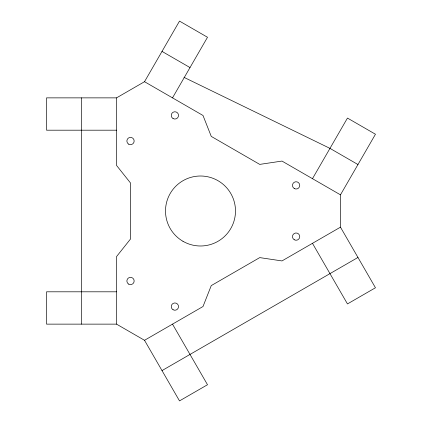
<?xml version="1.0" encoding="UTF-8"?>
<svg xmlns="http://www.w3.org/2000/svg" width="422" height="422" viewBox="0 0 422 422"><rect width="100%" height="100%" fill="white"/><g stroke="black" fill="none" stroke-linecap="round" stroke-linejoin="round"><path stroke-width="0.63" d="M116.525 130.192L46.541 130.192L46.541 97.867L116.525 97.867L144.519 81.704L179.508 21.1L207.503 37.263L172.508 97.867M312.475 178.675L347.464 118.07L375.459 134.233L340.47 194.837L340.47 227.163L375.459 287.767L347.464 303.93L312.475 243.325M116.525 291.808L46.541 291.808L46.541 324.133L116.525 324.133L144.519 340.296L203.003 306.525L211.253 285.604L259.736 257.61L281.98 260.928L340.47 227.163M162.011 370.595L357.962 257.467M184.029 77.368L329.972 148.375L357.962 164.533M162.011 51.405L190.005 67.567M144.519 81.704L203.003 115.475L211.253 136.396L259.736 164.39L281.98 161.072L340.47 194.837M172.508 324.133L207.503 384.737L179.508 400.9L144.519 340.296M116.525 97.867L116.525 165.403L130.519 183.006L130.519 238.994L116.525 256.597L116.525 324.133M81.53 97.867L81.53 324.133M294.282 188.534A3.64 3.64 0 0 0 299.741 185.385A3.64 3.64 0 0 0 294.282 182.235A3.64 3.64 0 0 0 294.282 188.534M294.282 239.765A3.64 3.64 0 0 0 299.741 236.615A3.64 3.64 0 0 0 294.282 233.466A3.64 3.64 0 0 0 294.282 239.765M173.067 118.556A3.64 3.64 0 0 0 178.527 115.401A3.64 3.64 0 0 0 173.067 112.252A3.64 3.64 0 0 0 173.067 118.556M173.067 309.748A3.64 3.64 0 0 0 178.527 306.599A3.64 3.64 0 0 0 173.067 303.444A3.64 3.64 0 0 0 173.067 309.748M183.006 241.305A34.989 34.989 0 0 0 235.492 211A34.989 34.989 0 0 0 183.006 180.695A34.989 34.989 0 0 0 183.006 241.305M128.699 144.171A3.64 3.64 0 0 0 134.159 141.017A3.64 3.64 0 0 0 128.699 137.867A3.64 3.64 0 0 0 128.699 144.171M128.699 284.133A3.64 3.64 0 0 0 134.159 280.983A3.64 3.64 0 0 0 128.699 277.829A3.64 3.64 0 0 0 128.699 284.133"/></g></svg>
